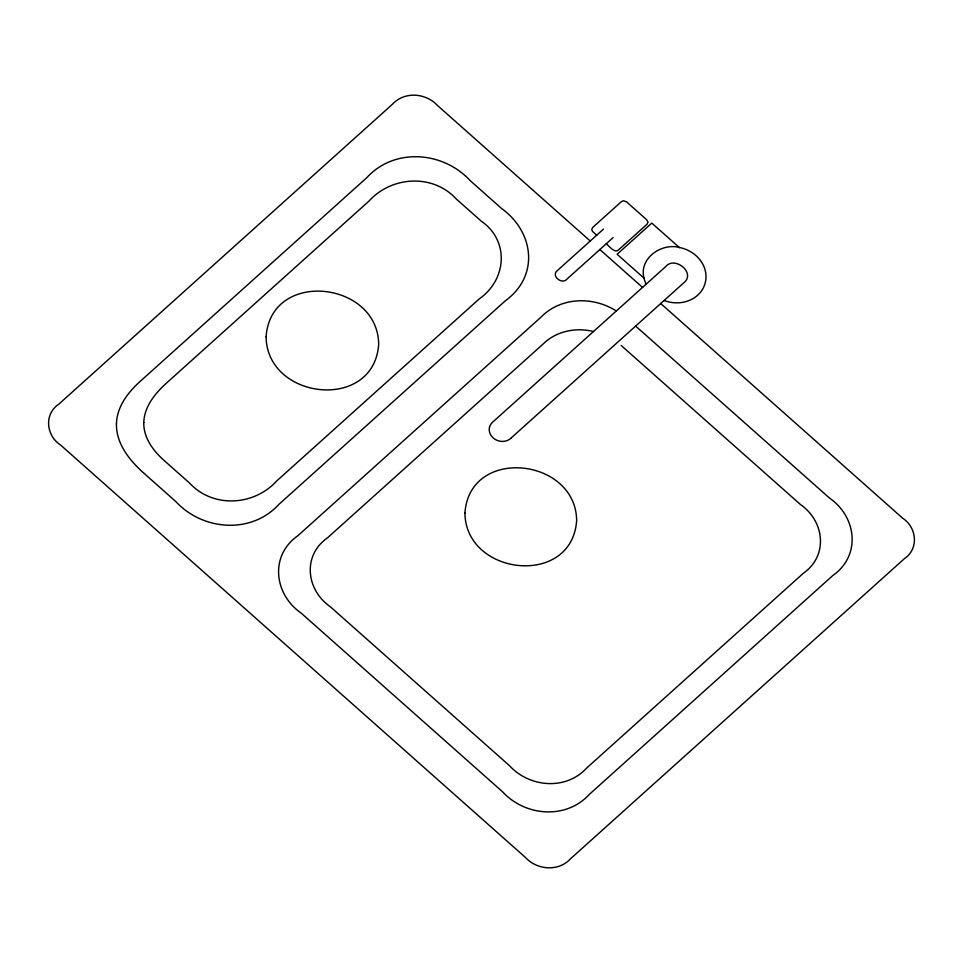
<?xml version="1.0" encoding="UTF-8"?>
<svg xmlns="http://www.w3.org/2000/svg" width="963" height="963" viewBox="0 0 963 963"><rect width="100%" height="100%" fill="white"/><g stroke="black" fill="none" stroke-linecap="round" stroke-linejoin="round"><path stroke-width="1.44" d="M603.476 229.11L557.324 270.591C550.655 275.827 562.091 285.06 566.942 279.114L613.082 237.632M510.703 438.382L683.73 282.845C696.333 273.083 674.726 255.4 665.553 266.727L492.526 422.263A12.555 10.99 15.6 0 0 493.152 437.924A12.555 10.99 15.6 0 0 510.739 438.418M593.485 331.513C576.307 327.251 556.915 330.911 543.89 343.31L327.504 537.823C302.057 555.639 306.234 590.102 330.417 606.822L509.547 765.741C529.662 787.602 566.112 790.623 586.828 767.896L803.214 573.382C828.662 555.567 824.484 521.103 800.289 504.383L621.135 345.428M616.296 311.013C593.34 296.183 560.923 296.845 541.218 316.947L297.976 535.621C269.363 555.639 274.058 594.388 301.25 613.178L502.614 791.827C525.232 816.407 566.208 819.802 589.488 794.246L832.742 575.585C861.355 555.567 856.661 516.818 829.456 498.027L635.64 326.072M679.493 247.684L651.795 223.103L617.114 254.268L644.066 278.187M596.711 235.189C594.063 232.528 589.549 230.566 593.027 227.148L621.207 201.821L623.374 200.725L626.48 201.821L646.679 219.733L647.991 222.008L647.112 224.162L618.595 249.826C615.345 253.438 610.41 247.708 606.329 243.711M590.235 241.003L437.708 105.677C425.875 92.821 404.436 91.052 392.254 104.413L58.671 404.279C43.853 414.186 46.176 435.613 60.392 444.858L525.292 857.323C537.125 870.179 558.564 871.948 570.746 858.587L904.329 558.721C919.147 548.814 916.824 527.387 902.608 518.142L660.714 303.526M599.853 249.537L642.55 287.407M646.137 284.193A33.609 29.432 15.6 0 1 643.97 278.102C638.806 258.301 661.569 242.64 679.529 247.491A31.635 27.686 15.6 0 1 705.024 283.579A31.635 27.686 15.6 0 1 664.193 300.552M266.101 336.713C266.727 400.006 373.909 412.02 378.676 344.333C378.05 281.052 270.868 269.026 266.101 336.713M464.924 513.014C465.55 575.826 571.926 587.743 576.644 520.574C576.03 457.762 469.655 445.845 464.924 513.014M143.776 422.564C143.403 438.009 153.611 451.238 164.661 460.964L189.579 483.065C212.967 508.464 254.112 505.888 276.766 480.91L479.261 298.891C506.719 279.691 509.74 240.738 481.103 221.008L456.185 198.908C432.796 173.509 391.64 176.085 368.998 201.062L166.491 383.081C155.163 393.313 144.269 406.579 143.776 422.564M116.439 423.901C116.066 444.051 130.005 460.88 144.269 473.555L175.603 501.362C202.531 530.625 251.307 534.67 279.041 504.239L505.394 300.757C539.629 275.791 534.032 231.902 501.494 208.417L470.161 180.611C443.233 151.347 394.445 147.303 366.722 177.734L140.357 381.216C128.091 392.182 116.86 406.747 116.439 423.901"/></g></svg>
